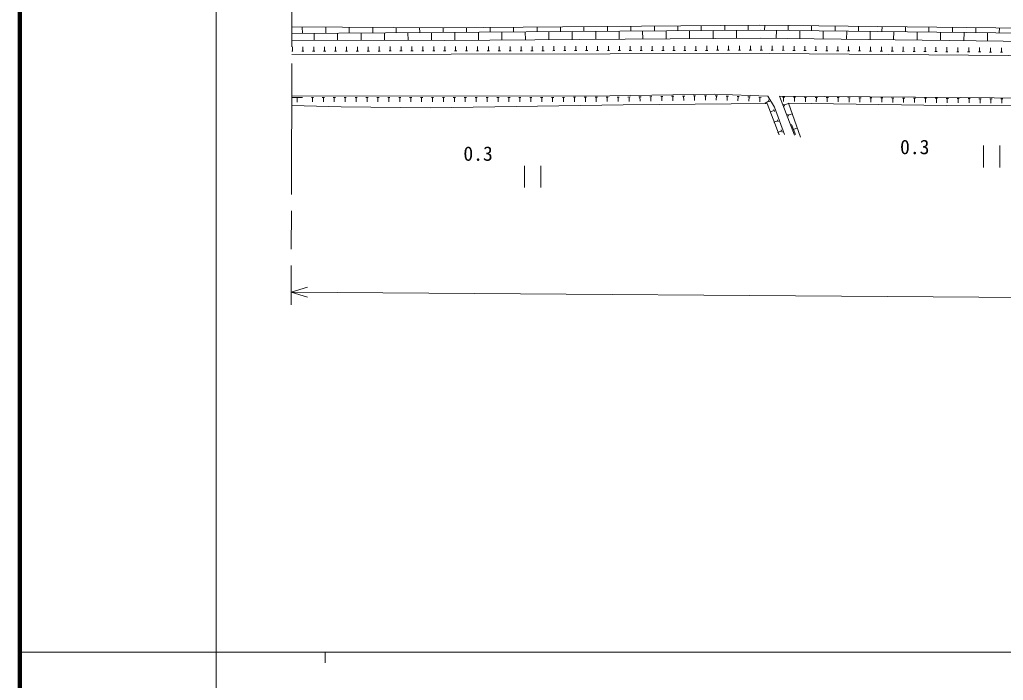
# Model space of a CAD drawing. Units: millimetres, scale not verified. Extents: x 40000 to 680000, y 20000 to 380000.
# Drawn here: x 40000 to 130110, y 202409 to 262875 of the extents above; entities that cross this region are included whole.
import ezdxf
from ezdxf.enums import TextEntityAlignment as Align

# ---------------------------------------------------------------- set-up
doc = ezdxf.new("R2010")
doc.units = ezdxf.units.MM
doc.header["$LTSCALE"] = 1000
doc.linetypes.add('CHAIN', pattern=[18.5, 12, -1.5, 3.5, -1.5])
for name, color, linetype, lineweight in [('M-BGD', 7, 'Continuous', 13), ('M-BMK', 2, 'CHAIN', 13), ('M-STR-HTXT', 7, 'Continuous', 13), ('M-TTL', 2, 'Continuous', 140), ('M-TTL-BAND', 7, 'Continuous', 13)]:
    doc.layers.add(name, color=color, linetype=linetype, lineweight=lineweight)
doc.styles.add('ＭＳ ゴシック', font='')
doc.styles.get('ＭＳ ゴシック').set_extended_font_data('MS Gothic')

msp = doc.modelspace()

# ---------------------------------------------------------------- linework, layer by layer
at = {"layer": 'M-BGD'}
for p, q in [((65895, 261618), (65890, 262224)), ((89544, 261792), (89541, 262221)), ((91694, 261808), (91691, 262239)), ((93844, 261824), (93841, 262257)), ((95994, 261840), (95991, 262275)), ((98144, 261856), (98141, 262293)), ((100294, 261872), (100290, 262311)), ((102444, 261888), (102440, 262329)), ((104594, 261903), (104590, 262347)), ((106743, 261919), (106740, 262365)), ((107799, 262374), (201742, 261271)), ((108241, 261922), (108247, 262369)), ((110391, 261896), (110396, 262344)), ((112541, 261870), (112546, 262319)), ((114691, 261844), (114696, 262293)), ((116840, 261818), (116846, 262268)), ((118990, 261792), (118996, 262243)), ((107826, 261927), (64938, 261611)), ((66974, 261003), (66970, 261626)), ((68045, 261634), (68040, 262209)), ((69124, 260996), (69120, 261642)), ((70194, 261650), (70190, 262194)), ((71274, 260989), (71269, 261658)), ((72344, 261666), (72341, 262178)), ((73424, 260982), (73419, 261674)), ((74494, 261682), (74491, 262163)), ((75575, 260975), (75569, 261690)), ((76644, 261697), (76641, 262148)), ((77725, 260968), (77719, 261705)), ((78794, 261713), (78791, 262132)), ((79875, 260971), (79869, 261721)), ((80944, 261729), (80941, 262149)), ((82025, 260987), (82019, 261737)), ((83094, 261745), (83091, 262167)), ((84175, 261003), (84169, 261753)), ((85244, 261761), (85241, 262185)), ((86325, 261019), (86319, 261769)), ((87394, 261777), (87391, 262203)), ((88475, 261035), (88469, 261785)), ((90624, 261050), (90619, 261800)), ((92774, 261066), (92769, 261816)), ((94924, 261082), (94919, 261832)), ((97074, 261098), (97069, 261848)), ((99224, 261114), (99219, 261864)), ((101374, 261130), (101369, 261880)), ((103524, 261145), (103519, 261895)), ((105674, 261161), (105669, 261911)), ((203542, 260766), (107826, 261927)), ((109307, 261159), (109316, 261909)), ((111457, 261133), (111466, 261883)), ((113607, 261107), (113616, 261857)), ((115756, 261081), (115766, 261831)), ((117906, 261055), (117915, 261805)), ((120056, 261029), (120065, 261779)), ((121140, 261766), (121146, 262218)), ((122206, 261003), (122215, 261753)), ((123290, 261740), (123295, 262192)), ((124356, 260977), (124365, 261727)), ((125440, 261714), (125445, 262167)), ((126506, 260951), (126515, 261700)), ((127590, 261687), (127595, 262142)), ((128655, 260924), (128665, 261674)), ((129740, 261661), (129745, 262116)), ((78937, 260019), (78936, 260419)), ((79937, 260021), (79936, 260421)), ((80937, 260023), (80936, 260423)), ((81937, 260025), (81936, 260425)), ((82937, 260027), (82936, 260427)), ((83937, 260029), (83936, 260429)), ((84937, 260031), (84936, 260431)), ((85937, 260033), (85936, 260433)), ((86937, 260035), (86936, 260435)), ((87937, 260037), (87936, 260437)), ((88937, 260039), (88936, 260439)), ((89937, 260041), (89936, 260441)), ((90937, 260043), (90936, 260443)), ((91937, 260046), (91936, 260446)), ((92937, 260048), (92936, 260448)), ((93937, 260050), (93936, 260450)), ((94937, 260052), (94936, 260452)), ((95937, 260054), (95936, 260454)), ((96937, 260056), (96936, 260456)), ((97937, 260058), (97936, 260458)), ((98937, 260060), (98936, 260460)), ((99937, 260062), (99936, 260462)), ((100937, 260064), (100936, 260464)), ((101937, 260066), (101936, 260466)), ((102937, 260068), (102936, 260468)), ((103937, 260070), (103936, 260470)), ((104937, 260072), (104936, 260472)), ((105937, 260074), (105936, 260474)), ((106937, 260076), (106936, 260476)), ((107937, 260078), (107936, 260478)), ((108937, 260077), (108940, 260477)), ((109937, 260069), (109940, 260469)), ((110937, 260061), (110940, 260461)), ((111937, 260053), (111940, 260453)), ((112936, 260044), (112940, 260444)), ((113936, 260036), (113940, 260436)), ((114936, 260028), (114940, 260428)), ((115936, 260019), (115940, 260419)), ((65037, 259991), (64932, 259991)), ((64984, 259991), (64983, 260391)), ((66037, 259993), (65837, 259993)), ((65937, 259993), (65936, 260393)), ((67037, 259995), (66837, 259995)), ((66937, 259995), (66936, 260395)), ((68037, 259997), (67837, 259997)), ((67937, 259997), (67936, 260397)), ((69037, 259999), (68837, 259999)), ((68937, 259999), (68936, 260399)), ((70037, 260001), (69837, 260001)), ((69937, 260001), (69936, 260401)), ((71037, 260003), (70837, 260003)), ((70937, 260003), (70936, 260403)), ((72037, 260005), (71837, 260005)), ((71937, 260005), (71936, 260405)), ((73037, 260007), (72837, 260007)), ((72937, 260007), (72936, 260407)), ((74037, 260009), (73837, 260009)), ((73937, 260009), (73936, 260409)), ((75037, 260011), (74837, 260011)), ((74937, 260011), (74936, 260411)), ((76037, 260013), (75837, 260013)), ((75937, 260013), (75936, 260413)), ((77037, 260015), (76837, 260015)), ((76937, 260015), (76936, 260415)), ((78037, 260017), (77837, 260017)), ((77937, 260017), (77936, 260417)), ((79037, 260019), (78837, 260019)), ((80037, 260021), (79837, 260021)), ((81037, 260023), (80837, 260023)), ((82037, 260025), (81837, 260025)), ((83037, 260027), (82837, 260027)), ((84037, 260029), (83837, 260029)), ((85037, 260032), (84837, 260031)), ((86037, 260034), (85837, 260033)), ((87037, 260036), (86837, 260035)), ((88037, 260038), (87837, 260037)), ((89037, 260040), (88837, 260039)), ((90037, 260042), (89837, 260041)), ((91037, 260044), (90837, 260043)), ((92037, 260046), (91837, 260045)), ((93037, 260048), (92837, 260047)), ((94037, 260050), (93837, 260049)), ((95037, 260052), (94837, 260051)), ((96037, 260054), (95837, 260053)), ((97037, 260056), (96837, 260055)), ((98037, 260058), (97837, 260057)), ((99037, 260060), (98837, 260060)), ((100037, 260062), (99837, 260062)), ((101037, 260064), (100837, 260064)), ((102037, 260066), (101837, 260066)), ((103037, 260068), (102837, 260068)), ((104037, 260070), (103837, 260070)), ((105037, 260072), (104837, 260072)), ((106037, 260074), (105837, 260074)), ((107037, 260076), (106837, 260076)), ((108037, 260078), (107837, 260078)), ((109037, 260077), (108837, 260078)), ((110037, 260068), (109837, 260070)), ((111037, 260060), (110837, 260062)), ((112037, 260052), (111837, 260053)), ((113036, 260043), (112836, 260045)), ((114036, 260035), (113836, 260037)), ((115036, 260027), (114836, 260029)), ((116036, 260019), (115836, 260020)), ((117036, 260010), (116836, 260012)), ((116936, 260011), (116940, 260411)), ((118036, 260002), (117836, 260004)), ((117936, 260003), (117940, 260403)), ((119036, 259994), (118836, 259996)), ((118936, 259995), (118940, 260395)), ((120036, 259986), (119836, 259987)), ((119936, 259986), (119940, 260386)), ((121036, 259977), (120836, 259979)), ((120936, 259978), (120940, 260378)), ((122036, 259969), (121836, 259971)), ((121936, 259970), (121939, 260370)), ((123036, 259961), (122836, 259962)), ((122936, 259962), (122939, 260362)), ((124036, 259953), (123836, 259954)), ((123936, 259953), (123939, 260353)), ((125036, 259944), (124836, 259946)), ((124936, 259945), (124939, 260345)), ((126036, 259936), (125836, 259938)), ((125936, 259937), (125939, 260337)), ((127036, 259928), (126836, 259929)), ((126936, 259929), (126939, 260329)), ((128036, 259919), (127836, 259921)), ((127936, 259920), (127939, 260320)), ((129036, 259911), (128836, 259913)), ((128936, 259912), (128939, 260312)), ((130036, 259903), (129836, 259905)), ((129936, 259904), (129939, 260304)), ((103721, 255919), (103920, 255912)), ((103820, 255916), (103806, 255516)), ((64922, 255738), (65922, 255740)), ((65422, 255739), (65422, 255339)), ((66722, 255741), (66922, 255741)), ((66822, 255741), (66822, 255341)), ((67722, 255742), (67922, 255742)), ((67822, 255742), (67822, 255342)), ((68722, 255743), (68922, 255743)), ((68822, 255743), (68822, 255343)), ((69722, 255744), (69922, 255744)), ((69822, 255744), (69822, 255344)), ((70722, 255745), (70922, 255746)), ((70822, 255745), (70822, 255345)), ((71722, 255746), (71922, 255747)), ((71822, 255747), (71822, 255347)), ((72722, 255748), (72922, 255748)), ((72822, 255748), (72822, 255348)), ((73722, 255749), (73922, 255749)), ((73822, 255749), (73822, 255349)), ((74722, 255750), (74922, 255750)), ((74822, 255750), (74822, 255350)), ((75722, 255751), (75922, 255751)), ((75822, 255751), (75822, 255351)), ((76722, 255752), (76922, 255753)), ((76822, 255752), (76822, 255352)), ((77722, 255754), (77922, 255754)), ((77822, 255754), (77822, 255354)), ((78722, 255755), (78922, 255755)), ((78822, 255755), (78822, 255355)), ((79722, 255756), (79922, 255756)), ((79822, 255756), (79822, 255356)), ((80722, 255757), (80922, 255757)), ((80822, 255757), (80822, 255357)), ((81722, 255758), (81922, 255758)), ((81822, 255758), (81822, 255358)), ((82722, 255759), (82922, 255760)), ((82822, 255760), (82822, 255360)), ((83722, 255761), (83922, 255761)), ((83822, 255761), (83822, 255361)), ((84722, 255762), (84922, 255762)), ((84822, 255762), (84822, 255362)), ((85722, 255763), (85922, 255763)), ((85822, 255763), (85822, 255363)), ((86722, 255764), (86922, 255764)), ((86822, 255764), (86822, 255364)), ((87722, 255765), (87922, 255766)), ((87822, 255765), (87822, 255365)), ((88722, 255767), (88922, 255767)), ((88822, 255767), (88822, 255367)), ((89722, 255768), (89922, 255768)), ((89822, 255768), (89822, 255368)), ((90722, 255769), (90922, 255769)), ((90822, 255769), (90822, 255369)), ((91722, 255770), (91922, 255770)), ((91822, 255770), (91822, 255370)), ((92722, 255771), (92922, 255771)), ((92822, 255771), (92822, 255371)), ((93722, 255772), (93922, 255773)), ((93822, 255773), (93822, 255373)), ((94722, 255783), (94922, 255786)), ((94822, 255785), (94828, 255385)), ((95722, 255798), (95922, 255801)), ((95822, 255800), (95828, 255400)), ((96721, 255814), (96921, 255817)), ((96821, 255815), (96828, 255415)), ((97721, 255829), (97921, 255832)), ((97821, 255831), (97827, 255431)), ((98721, 255845), (98921, 255848)), ((98821, 255846), (98827, 255446)), ((99721, 255860), (99921, 255863)), ((99821, 255861), (99827, 255462)), ((100721, 255875), (100921, 255878)), ((100821, 255877), (100827, 255477)), ((101721, 255891), (101921, 255894)), ((101821, 255892), (101827, 255492)), ((102721, 255906), (102921, 255909)), ((102821, 255908), (102827, 255508)), ((104720, 255882), (104920, 255875)), ((104820, 255879), (104805, 255479)), ((105719, 255845), (105919, 255838)), ((105819, 255841), (105804, 255442)), ((106718, 255808), (106918, 255800)), ((106818, 255804), (106804, 255404)), ((107718, 255770), (107918, 255763)), ((107818, 255767), (107803, 255367)), ((108649, 255446), (108305, 255241)), ((108598, 255532), (108700, 255360)), ((109880, 255784), (110080, 255783)), ((109980, 255783), (109977, 255383)), ((110070, 254966), (109999, 255153)), ((110034, 255060), (110408, 255203)), ((110880, 255777), (111080, 255775)), ((110980, 255776), (110977, 255376)), ((111880, 255769), (112080, 255768)), ((111980, 255768), (111977, 255368)), ((112880, 255761), (113080, 255760)), ((112980, 255761), (112977, 255361)), ((113880, 255754), (114080, 255752)), ((113980, 255753), (113976, 255353)), ((114879, 255746), (115079, 255745)), ((114979, 255746), (114976, 255346)), ((115879, 255739), (116079, 255737)), ((115979, 255738), (115976, 255338)), ((116879, 255731), (117079, 255730)), ((116979, 255731), (116976, 255331)), ((117879, 255724), (118079, 255722)), ((117979, 255723), (117976, 255323)), ((118879, 255716), (119079, 255715)), ((118979, 255715), (118976, 255315)), ((119879, 255709), (120079, 255707)), ((119979, 255708), (119976, 255308)), ((120879, 255701), (121079, 255700)), ((120979, 255700), (120976, 255300)), ((121879, 255693), (122079, 255692)), ((121979, 255693), (121976, 255293)), ((122879, 255686), (123079, 255684)), ((122979, 255685), (122976, 255285)), ((123879, 255678), (124079, 255677)), ((123979, 255678), (123976, 255278)), ((124879, 255671), (125079, 255669)), ((124979, 255670), (124976, 255270)), ((125879, 255663), (126079, 255662)), ((125979, 255662), (125976, 255262)), ((126879, 255654), (127079, 255652)), ((126979, 255653), (126975, 255253)), ((127879, 255645), (128079, 255643)), ((127979, 255644), (127975, 255244)), ((128879, 255635), (129079, 255633)), ((128979, 255634), (128975, 255234)), ((129879, 255626), (130079, 255624)), ((129979, 255625), (129975, 255225)), ((109117, 254566), (108741, 254428)), ((109082, 254660), (109151, 254472)), ((110428, 254033), (110356, 254219)), ((110392, 254126), (110766, 254269)), ((109462, 253627), (109086, 253489)), ((109427, 253721), (109496, 253534)), ((111072, 252352), (110714, 253286)), ((109807, 252689), (109431, 252551)), ((109772, 252783), (109841, 252595)), ((110893, 252819), (111267, 252962)), ((128299, 251353), (128299, 249353)), ((129799, 251353), (129799, 249353)), ((86257, 249509), (86257, 247509)), ((87757, 249509), (87757, 247509))]:
    msp.add_line(p, q, dxfattribs=at)
for points in [[(64940, 262231), (78898, 262131), (107799, 262374)], [(228967, 256934), (203924, 259964), (202814, 260082), (201750, 260038), (107824, 261177), (78934, 260964), (64936, 261009)], [(227494, 255373), (214596, 257724), (203484, 258989), (108677, 259773), (64932, 259684)], [(64922, 255876), (94057, 255910), (103685, 256058), (108552, 255877), (109150, 254873), (110068, 252376)], [(109566, 252344), (108477, 255215), (95276, 255081), (77620, 254822), (69465, 254886), (64919, 255014)], [(110982, 252317), (109616, 255883), (126206, 255757), (141448, 255612), (142531, 252565)], [(142112, 252648), (141166, 254946), (124914, 255029), (110438, 255226), (111526, 252133)]]:
    msp.add_lwpolyline(points, dxfattribs=at)
at = {"layer": 'M-BMK'}
msp.add_line((64982, 277375), (64868, 236781), dxfattribs=at)
at = {"layer": 'M-STR-HTXT'}
for p, q in [((64871, 237945), (66374, 238384)), ((225178, 236779), (64871, 237945)), ((64871, 237945), (66368, 237484))]:
    msp.add_line(p, q, dxfattribs=at)
at = {"layer": 'M-TTL'}
msp.add_line((40000, 380000), (40000, 20000), dxfattribs=at)
at = {"layer": 'M-TTL-BAND'}
for p, q in [((58000, 370000), (58000, 20000)), ((40000, 205000), (579000, 205000)), ((68000, 205000), (68000, 204000))]:
    msp.add_line(p, q, dxfattribs=at)

# ---------------------------------------------------------------- texts
at = {"layer": 'M-BGD', "style": 'ＭＳ ゴシック'}
for p in [(120648, 250170), (80646, 249563)]:
    msp.add_text('0.3', height=1320, dxfattribs=at).set_placement(p, align=Align.BOTTOM_LEFT)

doc.saveas('drawing.dxf')
